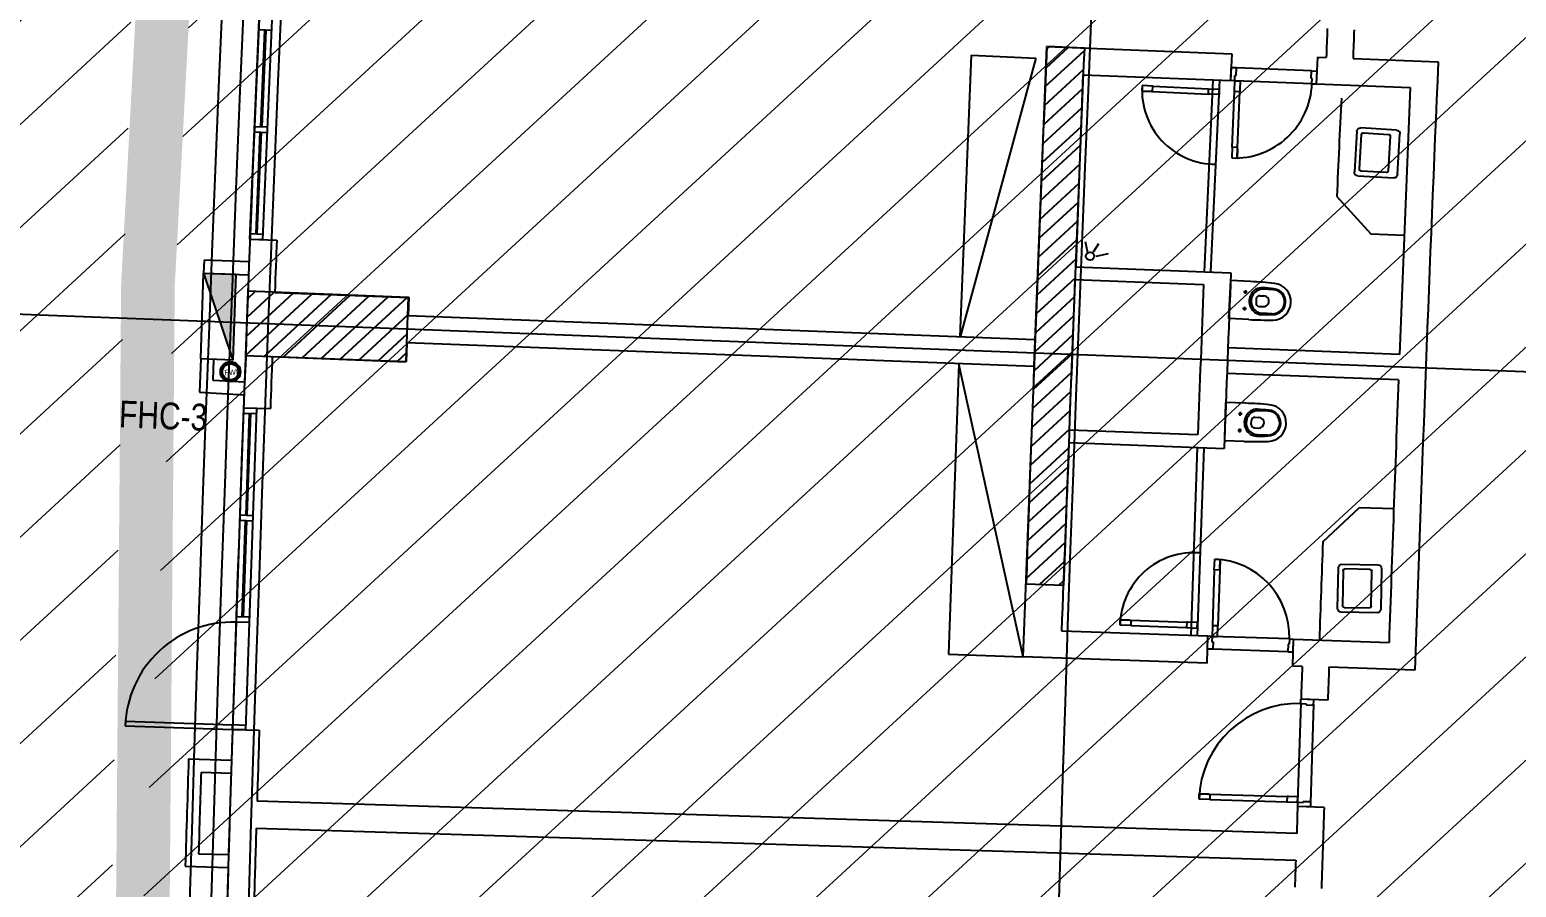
# Model space of a CAD drawing. Extents: x -678889171 to 586587, y -792238163 to 335485.
# Drawn here: x -678734967 to -678721108, y -792030171 to -792022178 of the extents above; entities that cross this region are included whole.
import ezdxf
from ezdxf.enums import TextEntityAlignment as Align

# ---------------------------------------------------------------- set-up
doc = ezdxf.new("R2010")
doc.units = 0
doc.header["$MEASUREMENT"] = 0
for name, color, linetype in [('A-FLOR-PATT', 252, 'Continuous'), ('A-SITE-PATT', 252, 'Continuous'), ('A-WALL', 252, 'Continuous')]:
    doc.layers.add(name, color=color, linetype=linetype)
for name, color, linetype, lineweight in [('BASEMENT3 LAYOUT$0$A-TABL-TEXT', 252, 'Continuous', 30), ('BASEMENT3 LAYOUT$0$HATCH11', 252, 'Continuous', 15), ('BASEMENT3 LAYOUT$0$HATCH3', 252, 'Continuous', 15)]:
    doc.layers.add(name, color=color, linetype=linetype, lineweight=lineweight)
doc.styles.add('Ground floor Towers$0$$Bas01-Rname$0$EN-SC', font='swissc.ttf')
doc.styles.add('Ground floor Towers$0$$Bas01-Rname$0$EN-SCL', font='swisscl.ttf')
doc.styles.add('Ground floor Towers$0$04-Ground Floor$0$V2-lower ground$0$LEVEL  FOR LICENSE LOWER GR$0$$LG- LEVEL$0$AR-SR', font='sarb.shx')
doc.styles.add('MtXpl_Arial_Unicode_', font='ARIALUNI.ttf')

# ---------------------------------------------------------------- blocks, each defined once
blk = doc.blocks.new('A$C61C61320')
at = {"layer": 'BASEMENT3 LAYOUT$0$HATCH11'}
h = blk.add_hatch(dxfattribs=at)
h.set_pattern_fill('JIS_WOOD', color=256, scale=1000, style=0)
h.set_pattern_definition([(45, (-55979.95959305647, -92778.05480168064), (-499.9999991609842, 499.9999991609843), [])])
edge = h.paths.add_edge_path()
edge.add_line((-21467.74319023453, -134455.7384705361), (-52625.22989511769, -137297.8907696561))
edge.add_arc((469730.797268165, -78930.5305383486), 525606.8567419754, 175.7647423383216, 186.3757064635938, ccw=False)
edge.add_arc((-39265.1562679424, -44102.43736154633), 15691.08979022459, 0.9729785529091828, 165.2727067888424, ccw=False)
edge.add_arc((542230.0773749191, -76004.92878418005), 566720.1514529854, 176.7459500062832, 185.9199427217102)
at = {"layer": 'BASEMENT3 LAYOUT$0$HATCH3'}
h = blk.add_hatch(dxfattribs=at)
h.set_pattern_fill('JIS_WOOD', color=256, scale=1000, style=0)
h.set_pattern_definition([(45, (-845711.5632553247, -468029.5931597503), (-499.9999991609842, 499.9999991609843), [])])
h.paths.add_polyline_path([(11086.00013759569, -61354.85490543771), (12440.74077330553, -169431.9252005816), (-18168.17453308101, -169031.9252005816), (-24087.31416799291, -98540.68329571502), (-23668.41511030192, -60233.84526748693)])
at = {"layer": 'BASEMENT3 LAYOUT$0$A-TABL-TEXT', "const_width": 500}
blk.add_lwpolyline([(-21470.42890679266, -134427.2130430685, -0.03408528905022511), (-23872.14917754766, -60366.96071941804)], format="xyb", dxfattribs=at)
blk = doc.blocks.new('2')
at = {"layer": 'BASEMENT3 LAYOUT$0$A-TABL-TEXT', "const_width": 500}
blk.add_lwpolyline([(96450.4273948007, 97770.1476615628, -0.03408528905022511), (94048.7071240457, 171830.3999852133)], format="xyb", dxfattribs=at)
blk = doc.blocks.new('GR')
at = {"layer": 'A-FLOR-PATT'}
blk.add_hatch(color=256, dxfattribs=at).paths.add_polyline_path([(64443.79869139841, 161610.9683950338), (64438.87184597217, 162410.9532237613), (64138.87753519936, 162409.1056567265)])
for p, q in [((64557.83719479302, 162745.1015257942), (64561.42661619815, 165745.0993784691)), ((64677.83710889996, 162744.957948938), (64681.42653030502, 165744.9558016129)), ((71907.95045208593, 164838.216924779), (73632.52332212475, 164841.5559756595)), ((72257.94979606188, 164838.8945798888), (71907.95045208596, 164838.2169248052)), ((71919.16625332789, 159146.713641385), (71907.95045208588, 164838.2169248052)), ((71907.98984358893, 164817.8717661223), (71928.19784483117, 164838.0797673645)), ((71908.33145032827, 164641.436677565), (72105.41243493614, 164838.5176621728)), ((71908.67305706763, 164465.0015890077), (72257.997533312, 164814.3260652521)), ((73632.52332212475, 164841.5559756595), (73631.4067218596, 164591.553345152)), ((74432.53821960597, 164843.1049333721), (74431.42161934088, 164593.1023028646)), ((74432.53821960597, 164843.1049333721), (74514.62043887956, 164843.2638577709)), ((74764.62133932108, 164843.7478997857), (75558.86149871175, 164845.2856766751)), ((64680.17023281301, 164694.9565531767), (64560.17031870614, 164695.100130033)), ((64614.29868310447, 164695.0353668166), (64613.2218566828, 163795.0360109872)), ((64626.29867451512, 164695.0210091311), (64625.22184809357, 163795.0216533064)), ((71208.96411364911, 162102.8057096765), (71208.6066171167, 164730.603720464)), ((71208.6066171167, 164730.603720464), (71808.65834507791, 164727.8945944411)), ((71808.65834507791, 164727.8945944411), (71208.96411364911, 162102.8057096765)), ((73681.17428924705, 164711.6499281022), (73631.17438296479, 164711.5531202294)), ((73631.17438296479, 164711.5531202294), (73631.4067218596, 164591.5533451521)), ((74381.17297719853, 164713.0052383219), (73681.17428924705, 164711.6499281022)), ((73681.30982026902, 164641.6500593071), (73681.17428924705, 164711.6499281022)), ((74381.17297719853, 164713.0052383219), (74431.17288348077, 164713.1020461947)), ((74381.3085082205, 164643.0053695269), (74381.17297719853, 164713.0052383219)), ((74391.30848947696, 164643.0247311014), (74381.3085082205, 164643.0053695269)), ((74391.40529734979, 164593.0248248192), (74391.30848947696, 164643.0247311014)), ((74431.17288348077, 164713.1020461947), (74431.40522237559, 164593.1022711174)), ((71909.014663807, 164288.5665004505), (72258.3403485168, 164637.8921851602)), ((72257.46163509577, 164588.893166141), (73631.40672185959, 164591.553345152)), ((72262.76554467175, 162799.0107950075), (72257.46163509577, 164588.893166141)), ((72810.68307269295, 164510.9200614103, 1.160534716309451e-05), (72810.4293052474, 164460.9207053937, 1.160534716309451e-05)), ((72910.68178472629, 164510.4125265193, 1.160534716309451e-05), (72810.68307269295, 164510.9200614103, 1.160534716309451e-05)), ((72910.42801728073, 164460.4131705026, 1.160534716309451e-05), (72910.68178472629, 164510.4125265193, 1.160534716309451e-05)), ((72910.68178472629, 164510.4125265193, 1.160285738607659e-05), (73430.67508729963, 164507.7733450856, 1.160306909311482e-05)), ((73430.42131985408, 164457.773989069, 1.160560487570066e-05), (73430.67508729963, 164507.7733450856, 1.160560487570066e-05)), ((73430.67508729963, 164507.7733450856, 1.160560487570066e-05), (73530.67379933297, 164507.2658101945, 1.160560487570066e-05)), ((73460.83476642852, 162801.9712075341), (73471.15727506074, 164591.2430764091)), ((73520.83662024968, 162802.1194712875), (73531.1589437462, 164591.3592493051)), ((73530.67379933297, 164507.2658101945, 1.160560487570066e-05), (73530.42003188742, 164457.2664541779, 1.160560487570066e-05)), ((73671.4066468854, 164591.6307914503), (73631.4067218596, 164591.5533451521)), ((73671.30983901257, 164641.6306977326), (73681.30982026902, 164641.6500593071)), ((73671.4066468854, 164591.6307914503), (73671.30983901257, 164641.6306977326)), ((74391.40529734979, 164593.0248248192), (73671.4066468854, 164591.6307914503)), ((73671.4066468854, 164591.6307914503), (73721.40655316765, 164591.7275993231)), ((73671.60026263107, 164491.6309788858), (73671.4066468854, 164591.6307914503)), ((73721.40655316765, 164591.7275993231), (73721.57499886639, 164504.7277623921)), ((73721.57499886639, 164504.7277623921), (73721.60016891333, 164491.7277867587)), ((74391.40529734979, 164593.0248248192), (74431.40522237559, 164593.1022711174)), ((74431.42161934086, 164593.1023028646), (75308.36131486949, 164594.8001993777)), ((71909.35627054637, 164112.1314118932), (72258.6831637216, 164461.4583050684)), ((72810.4293052474, 164460.9207053937, 1.160534716309451e-05), (72897.42818471641, 164460.4791500384, 1.160534716309451e-05)), ((72897.42818471641, 164460.4791500384, 1.160534716309451e-05), (72810.4293052474, 164460.9207053937, 1.160534716309451e-05)), ((72810.4293052474, 164460.9207053937, 1.160534716309451e-05), (72910.42801728073, 164460.4131705026, 1.160534716309451e-05)), ((72910.42801728073, 164460.4131705026, 1.160538787598647e-05), (73430.42131985408, 164457.773989069, 1.160559958302471e-05)), ((73443.42115241842, 164457.7080095331, 1.160560487570066e-05), (73430.42131985408, 164457.773989069, 1.160560487570066e-05)), ((73530.42003188742, 164457.2664541779, 1.160560487570066e-05), (73443.42115241842, 164457.7080095331, 1.160560487570066e-05)), ((73721.60016891333, 164491.7277867587), (73671.60026263107, 164491.6309788858)), ((73672.60706450859, 163971.6319535504), (73671.60026263107, 164491.6309788858)), ((73722.60697079083, 163971.7287614233), (73721.60016891333, 164491.7277867587)), ((71909.69787728574, 163935.6963233359), (72259.0259789264, 164285.0244249766)), ((71910.0394840251, 163759.2612347786), (72259.36879413118, 164108.5905448847)), ((73722.60697079083, 163971.7287614233), (73672.60706450857, 163971.6319535504)), ((73672.60706450857, 163971.6319535504), (73672.80068025425, 163871.6321409859)), ((73722.8005865365, 163871.7289488588), (73722.60697079083, 163971.7287614233)), ((73722.8005865365, 163871.7289488588), (73722.63214083776, 163958.7287857899)), ((73722.63214083776, 163958.7287857899), (73722.8005865365, 163871.7289488588)), ((71910.38109076448, 163582.8261462214), (72259.71160933597, 163932.1566647929)), ((73672.80068025425, 163871.6321409859), (73722.8005865365, 163871.7289488588)), ((64559.0336681854, 163745.1008099706), (64679.03358229233, 163744.9572331634)), ((64559.09349185506, 163795.1007741818), (64679.09340596199, 163794.9571973747)), ((64612.02538288118, 162795.0367267622), (64613.16203299278, 163745.036046776)), ((64624.02537429188, 162795.0223690815), (64625.16202440349, 163745.0216890952)), ((71910.72269750384, 163406.3910576641), (72260.05442454075, 163755.722784701)), ((71911.0643042432, 163229.9559691068), (72260.39723974555, 163579.2889046092)), ((74665.22928860613, 163552.6137944463), (74995.77350107311, 163218.4668924096)), ((71911.40591098256, 163053.5208805496), (72260.74005495035, 163402.8550245173)), ((71911.74751772192, 162877.0857919923), (72261.08287015515, 163226.4211444255)), ((74995.77350107317, 163218.4668924096), (75314.10963391355, 163216.8015785229)), ((71912.08912446127, 162700.650703435), (72261.42568535994, 163049.9872643336)), ((72368.1777444192, 162933.8662293338), (72341.75410263066, 163035.0103453428)), ((72419.36878445244, 162944.5312787814), (72467.47313694208, 163025.5321113154)), ((71912.43073120066, 162524.2156148778), (72261.76850056472, 162873.5533842418)), ((72447.97519351216, 162906.1470004356), (72561.75762021763, 162935.8723685906)), ((64557.83719479297, 162745.1015257451), (64677.83710889996, 162744.957948938)), ((64557.83719205111, 162745.0992361823), (64807.83773794142, 162744.7998478919)), ((64557.89701846262, 162795.1014899564), (64677.89693256955, 162794.9579131493)), ((72257.77920163289, 162798.9984738226), (73707.77606605878, 162802.5813960803)), ((73707.29779707495, 162374.7325303706), (73710.6432380784, 162729.7167666749)), ((73894.87820160309, 162727.9805002771), (73710.6432380784, 162729.7167666749)), ((71912.77233794003, 162347.7805263205), (72262.1113157695, 162697.1195041499)), ((72257.92747499893, 162678.9984738582), (73457.92458987777, 162681.9636501821)), ((73867.1938665786, 162628.2369622003), (73832.19542074579, 162628.5667944119)), ((73849.859559768, 162645.9011012225), (73849.52972755638, 162610.9026553897)), ((73954.49379358618, 162569.5116594307), (73954.12438150917, 162530.3134000979)), ((73984.77517476711, 162599.2276139631), (74023.85952297034, 162598.859275407)), ((74109.11100537116, 162660.2458302478), (74020.62203679202, 162661.5585465806)), ((64558.13261287018, 162531.3539605132), (64138.137679975, 162529.237892212)), ((64138.137679975, 162529.237892212), (64138.87667621848, 162409.2451317079)), ((71913.11394467938, 162171.3454377632), (72262.4541309743, 162520.6856240581)), ((73865.73318107004, 162473.2438449407), (73830.73473523723, 162473.5736771523)), ((73848.39887425944, 162490.9079839629), (73848.06904204783, 162455.9095381301)), ((73983.84033604164, 162500.032018917), (74022.92468424486, 162499.6636803608)), ((74107.00408959991, 162436.6813180527), (74018.50609760884, 162437.0365615177)), ((64138.87667621848, 162409.2451317079), (64558.87171773351, 162411.3435631218)), ((64138.87753519936, 162409.1056567265), (64438.87184597217, 162410.9532237613)), ((64143.8043806256, 161609.120827999), (64138.87753519936, 162409.1056567265)), ((64138.87753519936, 162409.1056567265), (64443.79869139841, 161610.9683950338)), ((64438.87184597217, 162410.9532237613), (64443.79869139841, 161610.9683950338)), ((71913.45555141874, 161994.9103492059), (72262.79694617912, 162344.2517439663)), ((73891.53276059964, 162372.9962639729), (73707.29779707495, 162374.7325303706)), ((66057.69576999638, 162260.8766210498), (64557.70035763644, 162257.1667817943)), ((64557.70035763644, 162257.1667817943), (64559.18294370081, 161657.1686135153)), ((64557.87076935481, 162188.2016661715), (64627.00729723868, 162257.3381940554)), ((64558.30650510066, 162011.8607066207), (64804.22228662534, 162257.7764881454)), ((64558.74224084652, 161835.5197470699), (64981.43727601199, 162258.2147822354)), ((64559.17797659239, 161659.1787875192), (65158.65226539868, 162258.6530763255)), ((64734.37779570329, 161657.6019113334), (65335.86725478534, 162259.0913704155)), ((64808.61263243889, 162260.5932144344), (66058.53792989935, 162263.6817626089)), ((64808.61822007445, 162257.7873603163), (66057.69576999638, 162260.8766210498)), ((64911.5927850899, 161658.0402054234), (65513.08224417199, 162259.5296645055)), ((65088.80777447655, 161658.4784995134), (65690.29723355865, 162259.9679585955)), ((65266.02276386319, 161658.9167936034), (65867.5122229453, 162260.4062526855)), ((65443.23775324979, 161659.3550876934), (66044.72721233197, 162260.8445467756)), ((66059.17835606169, 161660.8784527709), (66057.69576999638, 162260.8766210498)), ((66057.69576999638, 162260.8766210498), (66058.12128269052, 162088.6729001047)), ((66058.53792989935, 162263.6817626089), (66058.89639671621, 162088.6789981363)), ((71913.7971581581, 161818.4752606486), (72263.1397613839, 162167.8178638744)), ((113440, 162080), (33017.03360092768, 161882.0966683505)), ((65620.45274263645, 161659.7933817834), (66058.09961868709, 162097.440257834)), ((71908.20611118438, 162103.1325617836), (66058.12127235511, 162088.6770828147)), ((75308.96614595456, 162105.9661952848), (73708.97051757667, 162102.2246485228)), ((65797.66773202307, 161660.2316758734), (66058.53535443293, 161921.0992982832)), ((71914.13876489745, 161642.0401720914), (72263.48257658869, 161991.3839837826)), ((65974.8827214097, 161660.6699699634), (66058.97109017878, 161744.7583387325)), ((71908.84518079663, 161853.1333776954), (66058.73901654899, 161838.6778460317)), ((66058.73901654899, 161838.6778460317), (66059.17875600397, 161660.8784537599)), ((66060.01913711672, 161663.6807012459), (66060.01913711672, 161838.679941686)), ((71209.58878180519, 161850.0045595475), (71222.59676571553, 159143.3659596193)), ((71919.16625332789, 159146.713641385), (71209.58878180519, 161850.0045595475)), ((71914.48037163685, 161465.6050835341), (72263.82539179349, 161814.9501036907)), ((75309.55636599148, 161867.1060857916), (73709.56178540597, 161862.9405008722)), ((64443.79869139841, 161610.9683950338), (64143.8043806256, 161609.120827999)), ((64263.80210493473, 161609.8598548129), (64143.80438062561, 161609.120827999)), ((64143.80438062561, 161609.120827999), (64145.7153869446, 161298.8257140815)), ((64263.80210493473, 161609.8598548129), (64264.99057777991, 161416.8843982587)), ((64559.18294370081, 161657.1686135153), (66059.17835606169, 161660.8784527709)), ((64810.09521663666, 161660.5950461506), (66060.01913711672, 161663.6807012459)), ((66059.17875600397, 161660.8784537599), (64810.10350805428, 161657.7891987198)), ((71914.8219783762, 161289.1699949768), (72264.16820699829, 161638.5162235989)), ((71915.16358511556, 161112.7349064195), (72264.51102220306, 161462.082343507)), ((73892.11613180525, 161592.1688648632), (73707.88116828055, 161590.4325984654)), ((73707.88116828055, 161590.4325984654), (73711.226609284, 161235.4483621612)), ((73866.31655227565, 161491.9212838954), (73831.31810644284, 161491.5914516838)), ((73848.98224546504, 161474.2571448731), (73848.65241325344, 161509.255590706)), ((73984.42370724725, 161465.1331099191), (74023.50805545047, 161465.5014484753)), ((74107.58746080552, 161528.4838107834), (74019.08946881445, 161528.1285673184)), ((64264.99057777991, 161416.8843982587), (64561.43291011319, 161412.0193597367)), ((73867.7772377842, 161336.9281666358), (73832.7787919514, 161336.5983344241)), ((73850.4429309736, 161319.2640276136), (73850.11309876198, 161354.2624734464)), ((73955.07716479179, 161395.6534694054), (73954.70775271478, 161434.8517287382)), ((73985.35854597272, 161365.937514873), (74024.44289417594, 161366.3058534291)), ((64145.7153869446, 161298.8257140815), (64561.82731090884, 161291.996728074)), ((71915.50519185491, 160936.2998178623), (72264.85383740786, 161285.6484634152)), ((72261.3868451328, 161279.0027478797), (73461.38396001165, 161281.9679242035)), ((73895.4615728087, 161237.184628559), (73711.226609284, 161235.4483621612)), ((74109.69437657676, 161304.9192985883), (74021.20540799762, 161303.6065822555)), ((64561.70930329454, 161171.5493323816), (64681.70702760391, 161172.2883591464)), ((64561.70930329483, 161171.5493323324), (64580.1849736432, 158171.6062246044)), ((64561.7289508942, 161171.7178212296), (64811.72495663073, 161173.2539509629)), ((64562.01723111324, 161121.550280586), (64682.01495542255, 161122.2893073508)), ((64616.14460777974, 161121.8836334083), (64621.99523672336, 160171.9016492943)), ((64628.14438021067, 161121.9575360848), (64633.9950091543, 160171.9755519709)), ((64681.70702760391, 161172.2883591464), (64700.1826979522, 158172.3452514183)), ((71915.84679859428, 160759.864729305), (72265.19665261266, 161109.2145833234)), ((72261.83160664706, 161159.0034805334), (73711.82847107266, 161162.5864027911)), ((73460.89459301697, 161161.9663486386), (73471.01597726654, 159407.5567610851)), ((73520.89473616231, 161162.114608165), (73531.01497881209, 159407.9029020054)), ((71916.18840533364, 160583.4296407477), (72265.53946781746, 160932.7807032315)), ((71916.53001207302, 160406.9945521904), (72265.88228302225, 160756.3468231397)), ((74665.56485002513, 160332.0779014601), (74996.1090624921, 160666.2248034967)), ((74996.10906249216, 160666.2248034968), (75314.44519533255, 160667.8901173835)), ((71916.87161881238, 160230.5594636332), (72266.22509822703, 160579.9129430478)), ((71917.21322555174, 160054.1243750759), (72266.56791343182, 160403.479062956)), ((71917.55483229109, 159877.6892865186), (72266.9107286366, 160227.0451828642)), ((64567.86785966805, 160171.5682964697), (64687.86558397736, 160172.3073232345)), ((64568.17578748676, 160121.5692446741), (64688.17351179607, 160122.3082714389)), ((64627.84586566721, 159221.9196651535), (64622.30316456244, 160121.9025974989)), ((64639.84563809807, 159221.9935678348), (64634.30293699344, 160121.9765001754)), ((73665.18211333241, 160128.2032608268), (73715.18047330667, 160128.608229817)), ((73665.99205131289, 160028.2065408783), (73665.18211333241, 160128.2032608268)), ((73715.18047330667, 160128.608229817), (73715.88511934968, 160041.6110834618)), ((73715.88511934968, 160041.6110834618), (73715.18047330667, 160128.608229817)), ((73715.18047330667, 160128.608229817), (73715.99041128713, 160028.6115098685)), ((72044.81686007825, 159828.1746190091), (72267.25354384142, 160050.6113027723)), ((73715.99041128713, 160028.6115098685), (73665.99205131289, 160028.2065408783)), ((73665.99205131289, 160028.2065408783), (73670.20372881135, 159508.2235971461)), ((73715.99041128714, 160028.6115098685), (73720.2020887856, 159508.6285661363)), ((71917.82383592185, 159827.9287333291), (72267.85790679805, 159828.6064742224)), ((72221.93649690789, 159828.5175605422), (72267.59635904622, 159874.1774226805)), ((72808.72502521098, 159527.362298097, -5.504600140740909e-08), (72908.7237372443, 159527.8698329881, -5.504600140740909e-08)), ((72808.72502521098, 159527.362298097, -5.504600140740909e-08), (72895.72390467998, 159527.8038534523, -5.504600140740909e-08)), ((72895.72390467998, 159527.8038534523, -5.504600140740909e-08), (72808.72502521098, 159527.362298097, -5.504600140740909e-08)), ((72808.97879265652, 159477.3629420803, -5.504600140740909e-08), (72808.72502521098, 159527.362298097, -5.504600140740909e-08)), ((72908.7237372443, 159527.8698329881, -5.500528851544075e-08), (73428.71703981765, 159530.5090144217, -5.479358147720841e-08)), ((72908.7237372443, 159527.8698329881, -5.504600140740909e-08), (72908.97750468984, 159477.8704769714, -5.504600140740909e-08)), ((73441.71687238199, 159530.5749939576, -5.478828880125226e-08), (73428.71703981765, 159530.5090144217, -5.478828880125226e-08)), ((73428.71703981765, 159530.5090144217, -5.478828880125226e-08), (73428.97080726319, 159480.509658405, -5.478828880125226e-08)), ((73528.715751851, 159531.0165493128, -5.478828880125226e-08), (73441.71687238199, 159530.5749939576, -5.478828880125226e-08)), ((73528.96951929654, 159481.0171932961, -5.478828880125226e-08), (73528.715751851, 159531.0165493128, -5.478828880125226e-08)), ((73631.01470472725, 159407.9504110262), (72267.49933408495, 159399.0044255366)), ((72908.97750468984, 159477.8704769714, -5.504600140740909e-08), (72808.97879265652, 159477.3629420803, -5.504600140740909e-08)), ((72908.97750468984, 159477.8704769714, -5.753577842532982e-08), (73428.97080726319, 159480.509658405, -5.732407138709748e-08)), ((73428.97080726319, 159480.509658405, -5.478828880125226e-08), (73528.96951929654, 159481.0171932961, -5.478828880125226e-08)), ((73671.01366679184, 159408.2268771976), (73631.01497881243, 159407.9029020054)), ((73633.03982376338, 159157.9111021341), (73631.01497881209, 159407.9029020054)), ((73631.98690438899, 159287.9068380673), (73631.01497881243, 159407.9029020054)), ((73720.2020887856, 159508.6285661363), (73670.20372881135, 159508.2235971461)), ((73670.20372881135, 159508.2235971461), (73671.01366679183, 159408.2268771976)), ((74390.99005042107, 159414.058430657), (73671.01366679183, 159408.2268771976)), ((73671.01366679183, 159408.2268771976), (73721.01202676608, 159408.6318461878)), ((73671.01366679184, 159408.2268771976), (73671.41863578207, 159358.2285172233)), ((73720.30738072307, 159495.628992543), (73720.2020887856, 159508.6285661363)), ((73721.01202676608, 159408.6318461878), (73720.30738072307, 159495.628992543)), ((74390.99005042107, 159414.058430657), (74430.98873840047, 159414.3824058492)), ((74390.99005042107, 159414.058430657), (74391.3950194113, 159364.0600706828)), ((74430.98873840047, 159414.3824058492), (75320.97832243447, 159419.0382141616)), ((74433.0231702622, 159163.2069849775), (74430.98873840047, 159414.3824058492)), ((74431.96066397704, 159294.3863419111), (74430.98873840047, 159414.3824058492)), ((73681.98526436326, 159288.3118070575), (73631.98690438899, 159287.9068380673)), ((73671.41863578207, 159358.2285172233), (73681.41830777693, 159358.3095110214)), ((73681.41830777693, 159358.3095110214), (73681.98526436326, 159288.3118070575)), ((74381.96230400278, 159293.9813729208), (73681.98526436326, 159288.3118070575)), ((74391.3950194113, 159364.0600706828), (74381.39534741644, 159363.9790768847)), ((74381.39534741644, 159363.9790768847), (74381.96230400277, 159293.9813729208)), ((74381.96230400277, 159293.9813729208), (74431.96066397704, 159294.3863419111)), ((64693.71621333006, 159222.3253391231), (64573.71848902106, 159221.5863123091)), ((64694.0241411692, 159172.3262873277), (64574.0264168602, 159171.5872605137)), ((71222.59676571553, 159143.3659596193), (71919.16625332789, 159146.713641385)), ((73633.03944135971, 159157.95831453), (71919.16625332789, 159146.713641385)), ((74520.74942129335, 159163.7825544105), (74433.0231702622, 159163.2069849775)), ((75572.69032490742, 159170.684308701), (74770.77261112508, 159165.4229494339)), ((74641.69430188838, 158857.1940194828), (74521.69881497748, 158856.1532884971)), ((74522.04572530603, 158816.1547928602), (74521.69881497748, 158856.1532884971)), ((74772.3095250688, 158858.4299278987), (74522.31430596838, 158856.0574035582)), ((74642.12793979907, 158807.1958999365), (74641.69430188838, 158857.1940194828)), ((74522.04572530603, 158816.1547928602), (74572.04384485228, 158816.5884307708)), ((74522.04572530603, 158816.1547928602), (74530.02466286268, 157896.1893932092)), ((74572.04384485228, 158816.5884307708), (74572.13057243443, 158806.5888068616)), ((74572.13057243443, 158806.5888068616), (74642.12793979907, 158807.1958999365)), ((74642.041212217, 158817.1955238458), (74650.02014977364, 157897.2301241948)), ((64579.89165591083, 158211.605149279), (63579.91913080256, 158204.1915175948)), ((63579.91913080256, 158204.1915175948), (63580.21567609032, 158164.1926168487)), ((63580.21567609032, 158164.1926168487), (64580.18820119854, 158171.6062485329)), ((64699.88165283847, 158213.5988913024), (64579.8839285294, 158212.8598644885)), ((64580.18820119854, 158171.6062485329), (64579.89165591083, 158211.605149279)), ((64580.16245422442, 158171.7744541051), (64830.15845996107, 158173.3105838383)), ((64700.1826979522, 158172.3452514183), (64580.18497364319, 158171.6062246043)), ((64182.51310846222, 157879.5973656138), (64582.69449415116, 157883.5265120744)), ((73609.62562530105, 157938.2085751988), (73709.62186439354, 157939.0758510202)), ((73609.62562530105, 157938.2085751988), (73696.62235331151, 157938.9631051634)), ((73696.62235331151, 157938.9631051634), (73609.62562530105, 157938.2085751988)), ((73610.05926321173, 157888.2104556526), (73609.62562530105, 157938.2085751988)), ((73710.05550230423, 157889.0777314739), (73610.05926321173, 157888.2104556526)), ((73709.62186439354, 157939.0758510202), (74429.5947858595, 157945.3202369341)), ((73709.62186439354, 157939.0758510202), (73710.05550230423, 157889.0777314739)), ((73710.05550230423, 157889.0777314739), (74430.02842377019, 157895.3221173878)), ((74442.59429694152, 157945.4329827908), (74429.5947858595, 157945.3202369341)), ((74429.5947858595, 157945.3202369341), (74430.02842377019, 157895.3221173878)), ((74430.02842377019, 157895.3221173878), (74530.02466286268, 157896.1893932092)), ((74529.591024952, 157946.1875127554), (74442.59429694152, 157945.4329827908)), ((74530.02466286268, 157896.1893932092), (74529.591024952, 157946.1875127554)), ((74530.02466286268, 157896.1893932092), (74580.02278240892, 157896.6230311199)), ((74530.02466286268, 157896.1893932092), (74530.37157319122, 157856.1908975722)), ((74777.81332719886, 157858.6203831174), (74530.37157319122, 157856.1908975722)), ((74650.36706010213, 157857.2316285578), (74530.37157319122, 157856.1908975722)), ((74579.93605482679, 157906.6226550291), (74649.93342219143, 157907.2297481041)), ((74580.02278240892, 157896.6230311199), (74579.93605482679, 157906.6226550291)), ((74649.93342219143, 157907.2297481041), (74650.36706010213, 157857.2316285578)), ((64303.80132943811, 157760.782439627), (64583.78788631537, 157763.5314635155)), ((74533.0964714057, 157606.2056018847), (64836.17605462577, 157510.9972241402)), ((64838.62871948385, 157261.0092555529), (74533.93925393191, 157356.2018268063)), ((64192.33104909502, 156879.6455627544), (64592.51243478386, 156883.574709215)), ((64311.26296431897, 157000.819069454), (64591.24952119612, 157003.5680933424))]:
    blk.add_line(p, q, dxfattribs=at)
at = {"layer": 'A-FLOR-PATT', "extrusion": (4.255029957670268e-17, -2.046646051551463e-18, -1)}
for p, q in [((74828.22287981078, 164168.0677807679), (74820.2309938902, 163788.1678333932)), ((75197.6544657264, 164193.8315339077), (74862.44862980745, 164200.8831979553)), ((74865.51274401665, 163815.16143118), (74872.32935259596, 164139.1937392352)), ((74889.44222759438, 164155.6014478287), (75124.08631273767, 164150.6652829953)), ((75140.4940213312, 164133.5524079971), (75133.67741275189, 163809.5200999419)), ((75222.47799699294, 163779.7058365361), (75230.46988291352, 164159.6057839108)), ((74853.04641107732, 163753.9420833965), (75188.25224699627, 163746.8904193488)), ((75116.56453775353, 163793.1123913485), (74881.92045261024, 163798.0485561818))]:
    blk.add_line(p, q, dxfattribs=at)
at = {"layer": 'A-FLOR-PATT', "extrusion": (4.25502995767026e-17, 2.046646051551282e-18, -1)}
for p, q in [((74828.55844123283, 159716.6239151368), (74820.56655531225, 160096.5238625115)), ((74853.38197249942, 160130.7496125083), (75188.58780841838, 160137.801276556)), ((74865.84830543876, 160069.5302647247), (74872.66491401807, 159745.4979566695)), ((75116.90009917563, 160091.5793045564), (74882.25601403229, 160086.6431397231)), ((75140.8295827533, 159751.1392879076), (75134.01297417394, 160075.1715959628)), ((75222.81355841504, 160104.9858593686), (75230.80544433562, 159725.0859119939)), ((75197.99002714851, 159690.8601619971), (74862.78419122956, 159683.8084979495)), ((74889.77778901643, 159729.0902480762), (75124.42187415977, 159734.0264129095))]:
    blk.add_line(p, q, dxfattribs=at)
at = {"layer": 'A-FLOR-PATT'}
for centre, radius in [((72389.96408387803, 162903.0378179192), 38.24641586430788), ((73849.6946436622, 162628.4018783061), 7.499999999999994), ((73848.23395815364, 162473.4087610465), 7.499999999999994), ((64425.75529055602, 161500.9604379534), 93.75000000000001), ((64425.75529055602, 161500.9604379534), 75.00000000000003), ((73848.81732935924, 161491.7563677896), 7.499999999999994), ((73850.2780148678, 161336.76325053), 7.499999999999994)]:
    blk.add_circle(centre, radius, dxfattribs=at)
for centre, radius, start, end in [((687279.656740699, 163488.6097753342), 632022.5456272444, 169.8809308091749, 188.016783999427), ((687279.656740699, 163488.6097753342), 623072.5456272444, 169.8809308091749, 188.016783999427), ((687377.2148750997, 163494.3993246956), 622619.9563395467, 169.8833632136182, 188.0029312343603), ((687457.6315433225, 163499.1463224945), 615150.2507543761, 171.0710527946992, 188.0887984813754), ((687457.6315433225, 163499.1463224945), 623050.2507543761, 176.9927649658002, 187.7792686703147), ((687457.6315433225, 163499.1463224945), 622900.2507543761, 178.4475332675581, 181.8431331848932), ((286518.6222442507, 165954.942346861), 212006.9164215048, 180.2275295822049, 180.3004372619635), ((286518.6222442507, 165954.942346861), 211756.9164215048, 180.228104419874, 180.3006609904695), ((677939.8817032913, 163527.3229207832), 606033.3490321762, 179.8760649846905, 180.3497513633586), ((677866.1112844127, 163531.3630225606), 605609.5729924304, 179.8762963774703, 180.3503142190189), ((687457.6315433225, 163499.1463224945), 611900.2507543761, 179.873953040959, 180.4053024549539), ((73497.5480340154, 164493.7412287194, 1.15683626714251e-05), 687.079753292985, 178.5673028707367, 272.4263363901867), ((73671.4066468854, 164591.6307914503), 719.9999999997038, 270.1109337197977, 0.1109337206331397), ((687457.6315433225, 163499.1463224945), 612150.2507543761, 179.897449398423, 180.1303983956325), ((687457.2959819036, 160385.5453734119), 612800.2507543761, 179.6181089428463, 179.703883180756), ((687457.6315433226, 163499.1463224945), 622900.2507543761, 180.0693589801886, 180.0890197748812), ((687457.6315433226, 163499.1463224945), 622650.2507543761, 180.0694143779846, 180.1139707444212), ((687457.6315311093, 163499.1463223908), 613750.2507421623, 180.0650268394252, 180.2181267465012), ((73857.18309170652, 158728.1581193838), 4000.000000000556, 86.2518919538735, 89.46004933150802), ((74107.45282227313, 162548.4692731992), 171.5000000000022, 272.6682067091198, 86.25189195385558), ((687457.6315311093, 163499.1463223908), 615200.2507421623, 180.0763832982189, 180.2067702877076), ((687457.6315311093, 163499.1463223908), 614000.2507421623, 180.0762558842195, 180.2068977017069), ((74018.95675209585, 162549.3032775057), 129.9999999999999, 123.1781462250079, 235.7419524368929), ((74018.95675209585, 162549.3032775057), 112.2676204798004, 89.15009079345424, 269.7700078698391), ((74002.53943135431, 162574.4124706362), 99.99999999999993, 87.83572729462628, 123.1781462250079), ((73984.49246144287, 162569.2289461065), 29.99999999999998, 89.46004933141651, 179.4600493322581), ((73857.18309170507, 158728.1581193844), 3948.999999999997, 86.25189195036235, 87.83572729462628), ((74023.3921036076, 162549.2614778839), 49.59999999999993, 269.4600493314165, 89.46004933141651), ((74107.4528222731, 162548.4692731992), 111.78885578103, 269.7700078698391, 89.15009079345424), ((74107.4528222731, 162548.4692731992), 120.4999999999999, 272.6682067118698, 86.25189195036235), ((74002.06912143658, 162524.5079567633), 99.99999999999993, 235.7419524368929, 271.0843713757842), ((73984.12304936587, 162530.0306867737), 29.99999999999998, 179.4600493322581, 269.4600493314165), ((73929.22787049765, 166372.8186448655), 3948.999999999997, 271.0843713757842, 272.6682067118698), ((98292.44810258523, 162223.0382260261), 33734.19140822638, 179.6801722215365, 181.0383705953043), ((73929.22787049788, 166372.8186448661), 4000.000000000572, 269.460049331484, 272.6682067091185), ((687457.6315433225, 163499.1463224945), 612150.2507543761, 180.15275519063, 180.381891055486), ((89508.17434080955, 161322.6016812675), 24946.90168199746, 179.2315493832123, 179.7946331522223), ((687457.631874007, 163499.1463236413), 622650.2510850625, 180.1691825265779, 180.2140272588782), ((64425.75529055602, 161500.9604379534), 84.37500000000114, 4.990029176622354, 184.9900291766224), ((64425.75529055602, 161500.9604379534), 84.37500000000114, 184.9900291766224, 4.990029176622354), ((74019.54012330146, 161415.8618513304), 129.9999999999999, 124.2580475631071, 236.8218537749921), ((73929.81124170349, 157592.34648397), 4000.000000000543, 87.33179329088144, 90.53995066851596), ((74019.54012330146, 161415.8618513304), 112.2676204798004, 90.22999213016092, 270.8499092065458), ((74002.65249264218, 161440.6571720728), 99.99999999999993, 88.9156286242158, 124.2580475631071), ((73984.70642057147, 161435.1344420623), 29.99999999999998, 90.53995066858349, 180.5399506677419), ((73929.81124170325, 157592.3464839706), 3948.999999999997, 87.3317932881302, 88.9156286242158), ((74023.97547481321, 161415.9036509522), 49.59999999999993, 270.5399506685835, 90.53995066858349), ((74108.0361934787, 161416.6958556369), 111.78885578103, 270.8499092065458, 90.22999213016092), ((74108.0361934787, 161416.6958556369), 120.4999999999999, 273.7481080496377, 87.3317932881302), ((74108.03619347874, 161416.695855637), 171.5000000000312, 273.7481080461438, 87.33179329087973), ((73985.07583264848, 161395.9361827296), 29.99999999999998, 180.5399506677419, 270.5399506685835), ((89508.17434080955, 161322.6016812675), 24946.90168199746, 180.0702704974055, 180.346538467764), ((73857.76646291213, 165237.0070094523), 4000.000000000527, 270.5399506684919, 273.7481080461265), ((74003.12280255991, 161390.7526581998), 99.99999999999993, 236.8218537749921, 272.1642727053737), ((73857.76646291067, 165237.0070094517), 3948.999999999997, 272.1642727053737, 273.7481080496377), ((-924689.7603162205, 159892.8789476316), 996957.3819785329, 359.9716167136189, 0.07276571576405018), ((687457.6315433225, 163499.1463224945), 612800.2507543761, 180.2961168209114, 180.381891055486), ((73495.84375397896, 159494.5417747712, -9.203049307681075e-08), 687.0797532929834, 87.57366360981331, 181.4326971284298), ((73671.01366679183, 159408.2268771976), 719.9999999997038, 0.4640653532990788, 90.46406535329908), ((64580.18819472077, 158171.6062484849), 999.9999999999949, 90.42477372621691, 180.4247737274675), ((294444.9328212872, 160128.3035718616), 219926.2984386978, 180.2512803651587, 180.3314507770296), ((286525.7482191322, 160072.0417207288), 211756.9164215047, 180.2453076321428, 180.3283728136489), ((74530.02466286268, 157896.1893932092), 919.9999999997044, 90.49691867169614, 180.4969186716961), ((687457.6315433226, 163499.1463224945), 622900.2507543761, 180.4900297356211, 180.5165444590213), ((687559.275874367, 163500.0698345633), 622751.8992663454, 180.490090107533, 180.5510282248266), ((687457.6315433226, 163499.1463224945), 623300.2507543761, 180.5165739736254, 180.6084972250418), ((294444.9328212872, 160128.3035718616), 219926.2984386978, 180.5919473191472, 180.6570780208044), ((4359126.715018742, 197083.0827792918), 4284528.453619581, 180.5245448981762, 180.5346436125301), ((687457.6315433226, 163499.1463224945), 623180.2507543761, 180.5275980390725, 180.5974731595946), ((687457.6315433226, 163499.1463224945), 622900.2507543761, 180.5275823342818, 180.5974888643853), ((294456.7325118278, 158597.8743246876), 219926.2984386979, 180.3234855141103, 180.3893141367865), ((687457.6315433226, 163499.1463224945), 622650.2507543761, 180.5740379995635, 180.634180719315), ((687457.6315433226, 163499.1463224945), 622900.2507543761, 180.6085267396458, 180.634236117111)]:
    blk.add_arc(centre, radius, start, end, dxfattribs=at)
at = {"layer": 'A-FLOR-PATT', "extrusion": (4.255029957670268e-17, -2.046646051551463e-18, -1)}
for centre, radius, start, end in [((-74861.74346340267, 164167.3626143632), 33.52799999999999, 1.205143111316623, 91.20514310812258), ((-74889.08964439196, 164138.8411560329), 16.764, 1.205143111316623, 91.20514310812258), ((-75123.73372953525, 164133.9049911995), 16.764, 91.20514310812258, 181.2051431113166), ((-75196.94929932163, 164160.3109503156), 33.52799999999999, 91.20514310812258, 181.2051431113166), ((-74882.27303581266, 163814.8088479777), 16.764, 271.2051431081226, 1.205143111316623), ((-74853.7515774821, 163787.4626669885), 33.52799999999999, 271.2051431081226, 1.205143111316623), ((-75116.91712095594, 163809.8726831443), 16.764, 181.2051431113166, 271.2051431081226), ((-75188.95741340105, 163780.4110029408), 33.52799999999999, 181.2051431113166, 271.2051431081226)]:
    blk.add_arc(centre, radius, start, end, dxfattribs=at)
at = {"layer": 'A-FLOR-PATT', "extrusion": (4.25502995767026e-17, 2.046646051551282e-18, -1)}
for centre, radius, start, end in [((-74854.0871389042, 160097.2290289162), 33.52800000000002, 358.7948568886833, 88.79485689201769), ((-74882.6085972347, 160069.8828479272), 16.76400000000001, 358.7948568886833, 88.79485689201769), ((-75117.25268237805, 160074.8190127604), 16.76400000000001, 88.79485689201769, 178.7948568886834), ((-75189.29297482315, 160104.2806929639), 33.52800000000002, 88.79485689201769, 178.7948568886834), ((-74862.07902482478, 159717.3290815415), 33.52800000000002, 268.7948568920177, 358.7948568886833), ((-74889.42520581401, 159745.850539872), 16.76400000000001, 268.7948568920177, 358.7948568886833), ((-75124.06929095736, 159750.7867047052), 16.76400000000001, 178.7948568886834, 268.7948568920177), ((-75197.28486074373, 159724.3807455892), 33.52800000000002, 178.7948568886834, 268.7948568920177)]:
    blk.add_arc(centre, radius, start, end, dxfattribs=at)
at = {"layer": 'A-FLOR-PATT', "style": 'MtXpl_Arial_Unicode_', "width": 0.8}
blk.add_text('FWR', height=49.99999999999999, rotation=4.990029176606258, dxfattribs=at).set_placement((64371.08732207141, 161466.4400017854))
blk.add_text('FHC-3', height=250, dxfattribs=at).set_placement((63404.89361424014, 160941.9990550962))
at = {"layer": 'A-FLOR-PATT', "style": 'Ground floor Towers$0$04-Ground Floor$0$V2-lower ground$0$LEVEL  FOR LICENSE LOWER GR$0$$LG- LEVEL$0$AR-SR', "flags": 12}
for tag, p in [('L', (30296.07288644527, 72859.53473235783)), ('P', (30237.50458115668, 72203.99769414036))]:
    blk.add_attdef(tag, text='', height=500, dxfattribs=at).set_placement(p, align=Align.RIGHT)
at = {"layer": 'A-FLOR-PATT'}
for tag, p, height, style in [('N', (85492.25876324323, 56633.4995742733), 250, 'Ground floor Towers$0$$Bas01-Rname$0$EN-SC'), ('N', (89389.48149106537, 56633.4995742733), 250, 'Ground floor Towers$0$$Bas01-Rname$0$EN-SC'), ('N', (94597.61363499537, 56633.4995742733), 250, 'Ground floor Towers$0$$Bas01-Rname$0$EN-SC'), ('AN', (85922.66280553787, 56313.08159666645), 200, 'Ground floor Towers$0$$Bas01-Rname$0$EN-SCL'), ('AN', (89819.88553336001, 56313.08159666645), 200, 'Ground floor Towers$0$$Bas01-Rname$0$EN-SCL'), ('AN', (95028.01767729002, 56313.08159666645), 200, 'Ground floor Towers$0$$Bas01-Rname$0$EN-SCL'), ('SN', (85299.47460008037, 56025.08594095582), 200, 'Ground floor Towers$0$$Bas01-Rname$0$EN-SCL'), ('F', (85927.04975899268, 56008.67972904726), 200, 'Ground floor Towers$0$$Bas01-Rname$0$EN-SCL'), ('SN', (89196.69732790251, 56025.08594095582), 200, 'Ground floor Towers$0$$Bas01-Rname$0$EN-SCL'), ('F', (89824.27248681482, 56008.67972904726), 200, 'Ground floor Towers$0$$Bas01-Rname$0$EN-SCL'), ('SN', (94404.82947183252, 56025.08594095582), 200, 'Ground floor Towers$0$$Bas01-Rname$0$EN-SCL'), ('F', (95032.40463074483, 56008.67972904726), 200, 'Ground floor Towers$0$$Bas01-Rname$0$EN-SCL')]:
    blk.add_attdef(tag, p, '', height=height, dxfattribs=dict(at, style=style))
at = {"layer": 'A-FLOR-PATT', "style": 'Ground floor Towers$0$$Bas01-Rname$0$EN-SCL', "width": 0.8}
for p in [(85305.16036184286, 56295.1433535593), (89202.383089665, 56295.1433535593), (94410.51523359501, 56295.1433535593)]:
    blk.add_attdef('FN', p, '', height=250, dxfattribs=at)

msp = doc.modelspace()

# ---------------------------------------------------------------- block references
at = {"layer": 'A-SITE-PATT', "rotation": 357.6731745000001}
for name, p in [('2', (-678833487.1858103, -792167746.3685482, -212772)), ('A$C61C61320', (-678706236.4347705, -791940527.995869, -212772))]:
    msp.add_blockref(name, p, dxfattribs=at)

# ---------------------------------------------------------------- next in the draw order: block references
at = {"layer": 'A-WALL', "rotation": 357.6731745000001}
msp.add_blockref('GR', (-678804025.0995113, -792184118.4910543, -212772), dxfattribs=at)

doc.saveas('drawing.dxf')
